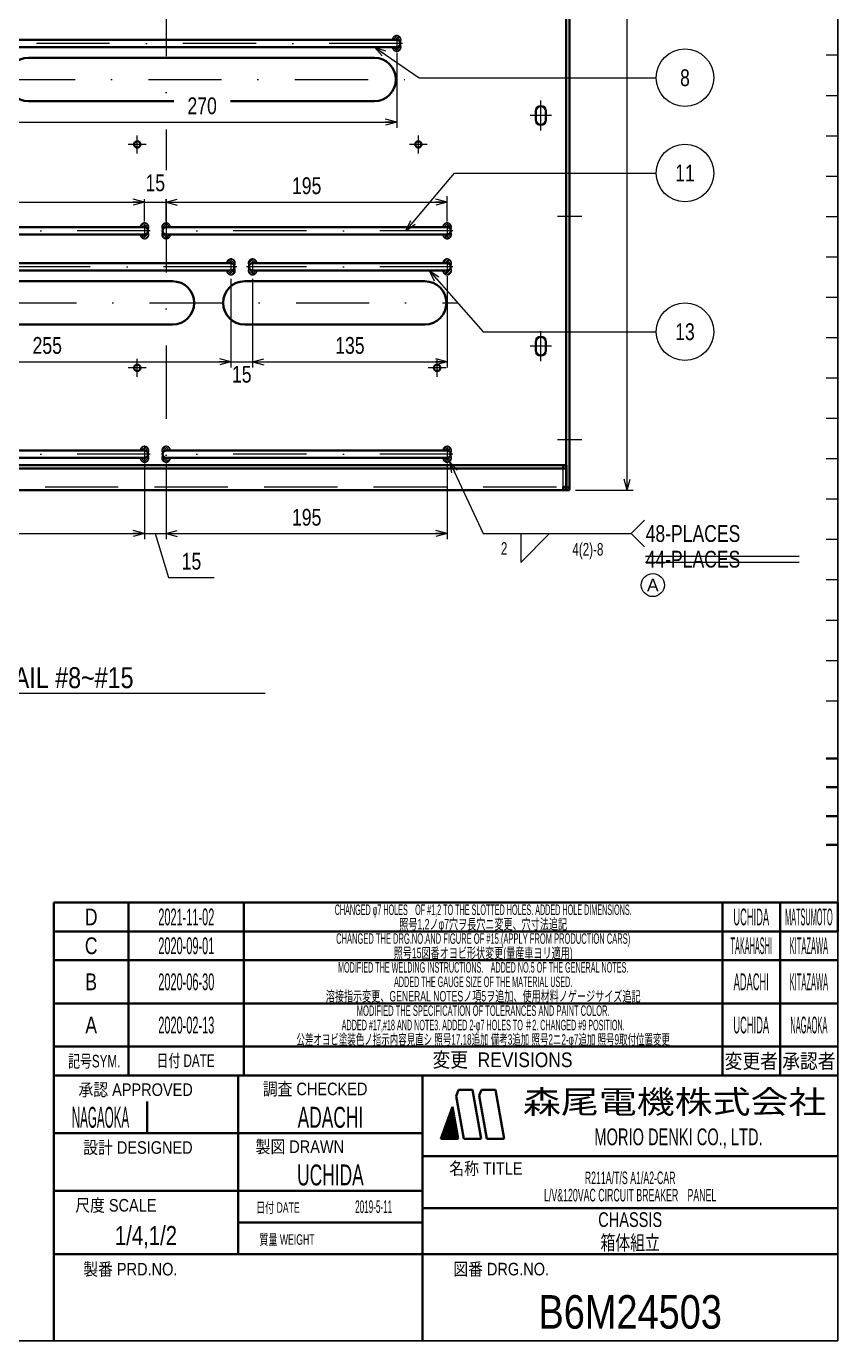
# Model space of a CAD drawing. Header units: millimetres. Extents: x 10 to 832, y 7 to 590.
# Drawn here: x 690.7 to 831.5, y 15 to 243 of the extents above; entities that cross this region are included whole.
import ezdxf
from ezdxf.enums import TextEntityAlignment as Align

# ---------------------------------------------------------------- set-up
doc = ezdxf.new("R2010")
doc.units = ezdxf.units.MM
for name, pattern in [('DASHDOT', [25.3, 12.7, -6.3, 0, -6.3]), ('DASHED', [19, 12.7, -6.3]), ('DIVIDE', [31.6, 12.7, -6.3, 0, -6.3, 0, -6.3])]:
    doc.linetypes.add(name, pattern=pattern)
for name, color, linetype in [('GR1_02', 7, 'Continuous'), ('GR1_03', 7, 'Continuous'), ('GR1_04', 7, 'Continuous'), ('GR1_11', 7, 'Continuous'), ('GR1_15', 7, 'Continuous'), ('GR1_16', 7, 'Continuous'), ('図面枠B6M', 7, 'Continuous'), ('訂正', 7, 'Continuous')]:
    doc.layers.add(name, color=color, linetype=linetype)
doc.styles.add('HG丸ｺﾞｼｯｸM-PRO', font='')
doc.styles.get('HG丸ｺﾞｼｯｸM-PRO').set_extended_font_data('HG丸ｺﾞｼｯｸM-PRO')
pattern_1 = [(45, (0, 0), (-0.176776695, 0.176776695), [])]

# ---------------------------------------------------------------- blocks, each defined once
blk = doc.blocks.new('BLKF023')
at = {"layer": '図面枠B6M', "color": 2, "linetype": 'Continuous', "lineweight": 25}
for p in [(831.5, 584), (9.5, 15)]:
    blk.add_line(p, (831.5, 15), dxfattribs=at)
at = {"layer": '図面枠B6M', "color": 4, "linetype": 'Continuous', "lineweight": 13}
for p, q in [((829.5, 238), (831.5, 238)), ((829.5, 231), (831.5, 231)), ((829.5, 224), (831.5, 224)), ((829.5, 217), (831.5, 217)), ((829.5, 210), (831.5, 210)), ((829.5, 203), (831.5, 203)), ((829.5, 196), (831.5, 196)), ((829.5, 189), (831.5, 189)), ((829.5, 182), (831.5, 182)), ((829.5, 175), (831.5, 175)), ((829.5, 168), (831.5, 168)), ((829.5, 161), (831.5, 161)), ((829.5, 154), (831.5, 154)), ((829.5, 147), (831.5, 147)), ((829.5, 140), (831.5, 140)), ((829.5, 133), (831.5, 133)), ((829.5, 126), (831.5, 126))]:
    blk.add_line(p, q, dxfattribs=at)
at = {"layer": '図面枠B6M', "color": 3, "linetype": 'Continuous', "lineweight": 35}
for p, q in [((831.5, 116), (829.5, 116)), ((831.5, 111), (829.5, 111)), ((831.5, 106), (829.5, 106)), ((831.5, 101), (829.5, 101)), ((695.5, 86), (831.5, 86)), ((695.5, 86), (695.5, 15)), ((708.5, 86), (708.5, 61)), ((728.5, 61), (728.5, 86)), ((811.5, 86), (811.5, 61)), ((821.5, 86), (821.5, 61)), ((695.5, 81), (831.5, 81)), ((695.5, 73.5), (831.5, 73.5)), ((695.5, 66), (831.5, 66)), ((695.5, 61), (831.5, 61)), ((727.5, 61), (727.5, 30)), ((759.5, 61), (759.5, 15)), ((765.34, 57.4), (765.73, 58.5)), ((766.64, 50), (765.34, 57.4)), ((765.73, 58.5), (768.14, 58.5)), ((769.64, 50), (768.14, 58.5)), ((769.68, 58.5), (769.32, 57.51)), ((770.64, 50), (769.32, 57.51)), ((769.68, 58.5), (772.14, 58.5)), ((773.64, 50), (772.14, 58.5)), ((711.73, 56.5), (711.73, 51)), ((762.64, 50), (764.66, 55.55)), ((764.17, 54.19), (764.79, 54.82)), ((764.25, 54.42), (764.77, 54.94)), ((764.33, 54.64), (764.75, 55.06)), ((764.41, 54.86), (764.73, 55.18)), ((764.49, 55.08), (764.71, 55.3)), ((764.57, 55.31), (764.68, 55.42)), ((764.65, 55.53), (764.66, 55.54)), ((765.64, 50), (764.66, 55.55)), ((762.66, 50), (765.19, 52.53)), ((762.71, 50.19), (765.17, 52.65)), ((762.79, 50.41), (765.15, 52.77)), ((762.87, 50.64), (765.13, 52.89)), ((762.95, 50.86), (765.11, 53.01)), ((763.04, 51.08), (765.09, 53.13)), ((763.12, 51.3), (765.07, 53.25)), ((763.2, 51.53), (765.05, 53.37)), ((763.28, 51.75), (765.02, 53.49)), ((763.36, 51.97), (765, 53.61)), ((763.44, 52.19), (764.98, 53.73)), ((763.52, 52.42), (764.96, 53.86)), ((763.6, 52.64), (764.94, 53.98)), ((763.68, 52.86), (764.92, 54.1)), ((763.76, 53.08), (764.9, 54.22)), ((763.84, 53.31), (764.88, 54.34)), ((763.93, 53.53), (764.85, 54.46)), ((764.01, 53.75), (764.83, 54.58)), ((764.09, 53.97), (764.81, 54.7)), ((695.5, 51), (759.5, 51)), ((762.8, 50), (765.21, 52.41)), ((762.94, 50), (765.24, 52.29)), ((763.08, 50), (765.26, 52.17)), ((763.22, 50), (765.28, 52.05)), ((763.36, 50), (765.3, 51.93)), ((763.51, 50), (765.32, 51.81)), ((763.65, 50), (765.34, 51.69)), ((763.79, 50), (765.36, 51.57)), ((763.93, 50), (765.38, 51.45)), ((764.07, 50), (765.41, 51.33)), ((764.21, 50), (765.43, 51.21)), ((764.35, 50), (765.45, 51.09)), ((764.5, 50), (765.47, 50.97)), ((764.64, 50), (765.49, 50.85)), ((764.78, 50), (765.51, 50.73)), ((764.92, 50), (765.53, 50.61)), ((765.06, 50), (765.55, 50.49)), ((765.2, 50), (765.58, 50.37)), ((765.34, 50), (765.6, 50.25)), ((762.64, 50), (765.64, 50)), ((765.49, 50), (765.62, 50.13)), ((765.63, 50), (765.64, 50.01)), ((766.64, 50), (769.64, 50)), ((770.64, 50), (773.64, 50)), ((759.5, 47), (831.5, 47)), ((695.5, 41), (759.5, 41)), ((759.5, 38), (831.5, 38)), ((727.5, 35.5), (759.5, 35.5)), ((695.5, 30), (831.5, 30))]:
    blk.add_line(p, q, dxfattribs=at)
at = {"layer": '図面枠B6M', "color": 4, "linetype": 'Continuous', "lineweight": 13, "style": 'HG丸ｺﾞｼｯｸM-PRO'}
for s, height, width, p in [('記号SYM.', 2.182, 0.69227, (702.53, 63.49)), ('日付 DATE', 2.182, 0.692507, (718.37, 63.58)), ('変更  REVISIONS', 2.5455, 0.887352, (773.35, 63.72)), ('変更者', 2.545, 0.887717, (816.5, 63.5)), ('承認者', 2.545, 0.887717, (826.5, 63.5)), ('承認 APPROVED', 2.1818, 0.863151, (709.71, 58.54)), ('調査 CHECKED', 2.182, 0.863174, (740.84, 58.67)), ('設計 DESIGNED', 2.1818, 0.862613, (710.11, 48.51)), ('製図 DRAWN', 2.182, 0.863099, (738.2, 48.65)), ('名称 TITLE', 2.182, 0.862489, (770.47, 44.87)), ('尺度 SCALE', 2.182, 0.862581, (706.28, 38.49)), ('日付 DATE', 1.818, 0.618255, (734.38, 38.09)), ('質量 WEIGHT', 1.818, 0.618812, (735.96, 32.55)), ('製番 PRD.NO.', 2.182, 0.863299, (708.79, 27.41)), ('図番 DRG.NO.', 2.182, 0.863083, (773.12, 27.42))]:
    blk.add_text(s, height=height, dxfattribs=dict(at, width=width)).set_placement(p, align=Align.MIDDLE_CENTER)
at = {"layer": '図面枠B6M', "color": 2, "linetype": 'Continuous', "lineweight": 25, "style": 'HG丸ｺﾞｼｯｸM-PRO', "width": 1.206081}
blk.add_text('森尾電機株式会社', height=4, dxfattribs=at).set_placement((803.22, 56.43), align=Align.MIDDLE_CENTER)
at = {"layer": '図面枠B6M', "color": 3, "linetype": 'Continuous', "lineweight": 35, "style": 'HG丸ｺﾞｼｯｸM-PRO', "width": 0.652197}
blk.add_text('MORIO DENKI CO., LTD.', height=2.9091, dxfattribs=at).set_placement((803.88, 50.36), align=Align.MIDDLE_CENTER)
blk = doc.blocks.new('BLKF024')
at = {"layer": '図面枠B6M', "color": 3, "linetype": 'Continuous', "lineweight": 35, "style": 'HG丸ｺﾞｼｯｸM-PRO'}
for s, height, width, p in [('D', 2.91, 0.784656, (702, 88.5)), ('2021-11-02', 2.909, 0.488281, (718.5, 88.5)), ('CHANGED φ7 HOLES\u3000OF #1,2 TO THE SLOTTED HOLES. ADDED HOLE DIMENSIONS.', 1.8182, 0.497745, (770, 89.75)), ('UCHIDA', 2.909, 0.415827, (816.5, 88.5)), ('MATSUMOTO', 2.909, 0.286058, (826.5, 88.5)), ('C', 2.91, 0.782198, (702, 83.5)), ('2020-09-01', 2.909, 0.488281, (718.5, 83.5)), ('CHANGED THE DRG.NO.AND FIGURE OF #15.(APPLY FROM PRODUCTION CARS)', 1.8182, 0.537157, (770, 84.75)), ('TAKAHASHI', 2.909, 0.284557, (816.5, 83.5)), ('KITAZAWA', 2.909, 0.308644, (826.5, 83.5)), ('MODIFIED THE WELDING INSTRUCTIONS.\u3000ADDED NO.5 OF THE GENERAL NOTES.', 1.8182, 0.497787, (770, 79.75)), ('B', 2.91, 0.78204, (702, 77.25)), ('2020-06-30', 2.909, 0.488281, (718.5, 77.25)), ('ADACHI', 2.909, 0.415454, (816.5, 77.25)), ('KITAZAWA', 2.909, 0.308644, (826.5, 77.25)), ('MODIFIED THE SPECIFICATION OF TOLERANCES AND PAINT COLOR.', 1.8182, 0.537421, (770, 72.25)), ('A', 2.91, 0.782973, (702, 69.75)), ('2020-02-13', 2.909, 0.488281, (718.5, 69.75)), ('UCHIDA', 2.909, 0.415827, (816.5, 69.75)), ('NAGAOKA', 2.909, 0.334453, (826.5, 69.75)), ('NAGAOKA', 3.636, 0.414524, (703.61, 53.75)), ('ADACHI', 3.636, 0.619335, (743.5, 53.75)), ('UCHIDA', 3.636, 0.61989, (743.5, 43.75)), ('R211A/T/S A1/A2-CAR', 2.1818, 0.521924, (795.5, 43.25)), ('L/V&120VAC CIRCUIT BREAKER\u3000PANEL', 2.1818, 0.522042, (795.5, 40.25)), ('2019-5-11', 2.182, 0.482367, (751, 38.25)), ('CHASSIS', 2.545, 0.74193, (795.5, 36)), ('1/4,1/2', 3.273, 0.806298, (711.5, 33.25)), ('B6M24503', 5.818, 0.845653, (795.5, 20))]:
    blk.add_text(s, height=height, dxfattribs=dict(at, width=width)).set_placement(p, align=Align.MIDDLE_CENTER)
blk = doc.blocks.new('BLKF174')
at = {"layer": 'GR1_03', "color": 4, "linetype": 'DASHED', "lineweight": 13}
for p, q in [((645.575, 166.875), (646.15, 166.875)), ((645.575, 163.075), (645.575, 166.875)), ((646.15, 163.075), (646.15, 166.875)), ((650, 166.875), (646.15, 166.875)), ((783.85, 163.075), (783.85, 166.25)), ((646.15, 162.5), (646.15, 163.075)), ((646.15, 163.075), (650, 163.075)), ((675, 163.075), (783.85, 163.075))]:
    blk.add_line(p, q, dxfattribs=at)
at = {"layer": 'GR1_03', "color": 3, "linetype": 'Continuous', "lineweight": 35}
for p, q in [((783.85, 166.875), (650, 166.875)), ((783.85, 166.875), (784.425, 166.875)), ((783.85, 166.875), (783.85, 166.25)), ((784.425, 163.075), (784.425, 166.875)), ((675, 165.5), (675.75, 166.25)), ((675, 162.5), (675, 165.5)), ((675.75, 166.25), (784.425, 166.25)), ((783.85, 162.5), (646.15, 162.5)), ((650, 163.075), (675, 163.075)), ((650, 163.075), (650, 162.5)), ((674.375, 163.075), (674.375, 162.5)), ((783.85, 162.5), (783.85, 163.075)), ((783.85, 163.075), (784.425, 163.075))]:
    blk.add_line(p, q, dxfattribs=at)
at = {"layer": 'GR1_03', "color": 4, "linetype": 'DASHED', "lineweight": 13}
blk.add_arc((646.15, 163.075), 0.575, 180, 270, dxfattribs=at)
at = {"layer": 'GR1_03', "color": 3, "linetype": 'Continuous', "lineweight": 35}
blk.add_arc((783.85, 163.075), 0.575, 270, 0, dxfattribs=at)
blk = doc.blocks.new('BLKF195')
at = {"layer": 'GR1_11', "color": 3, "linetype": 'Continuous', "lineweight": 35}
for p, q in [((657.5, 169.375), (711.25, 169.375)), ((711.25, 168.125), (657.5, 168.125))]:
    blk.add_line(p, q, dxfattribs=at)
for centre, start, end in [((657.5, 168.75), 90, 270), ((711.25, 168.75), 270, 90)]:
    blk.add_arc(centre, 0.625, start, end, dxfattribs=at)
blk = doc.blocks.new('BLKF196')
at = {"layer": 'GR1_11', "color": 3, "linetype": 'Continuous', "lineweight": 35}
for p, q in [((715, 169.375), (763.75, 169.375)), ((763.75, 168.125), (715, 168.125))]:
    blk.add_line(p, q, dxfattribs=at)
for centre, start, end in [((715, 168.75), 90, 270), ((763.75, 168.75), 270, 90)]:
    blk.add_arc(centre, 0.625, start, end, dxfattribs=at)
blk = doc.blocks.new('BLKF197')
at = {"layer": 'GR1_11', "color": 3, "linetype": 'Continuous', "lineweight": 35}
for p, q in [((687.5, 240.625), (755, 240.625)), ((755, 239.375), (687.5, 239.375))]:
    blk.add_line(p, q, dxfattribs=at)
for centre, start, end in [((687.5, 240), 90, 270), ((755, 240), 270, 90)]:
    blk.add_arc(centre, 0.625, start, end, dxfattribs=at)
blk = doc.blocks.new('BLKF200')
at = {"layer": 'GR1_11', "color": 3, "linetype": 'Continuous', "lineweight": 35}
for p, q in [((730, 201.875), (763.75, 201.875)), ((763.75, 200.625), (730, 200.625))]:
    blk.add_line(p, q, dxfattribs=at)
for centre, start, end in [((730, 201.25), 90, 270), ((763.75, 201.25), 270, 90)]:
    blk.add_arc(centre, 0.625, start, end, dxfattribs=at)
blk = doc.blocks.new('BLKF201')
at = {"layer": 'GR1_11', "color": 3, "linetype": 'Continuous', "lineweight": 35}
for p, q in [((662.5, 201.875), (726.25, 201.875)), ((726.25, 200.625), (662.5, 200.625))]:
    blk.add_line(p, q, dxfattribs=at)
for centre, start, end in [((662.5, 201.25), 90, 270), ((726.25, 201.25), 270, 90)]:
    blk.add_arc(centre, 0.625, start, end, dxfattribs=at)
blk = doc.blocks.new('BLKF202')
at = {"layer": 'GR1_11', "color": 3, "linetype": 'Continuous', "lineweight": 35}
for p, q in [((662.5, 208.125), (711.25, 208.125)), ((711.25, 206.875), (662.5, 206.875))]:
    blk.add_line(p, q, dxfattribs=at)
for centre, start, end in [((662.5, 207.5), 90, 270), ((711.25, 207.5), 270, 90)]:
    blk.add_arc(centre, 0.625, start, end, dxfattribs=at)
blk = doc.blocks.new('BLKF203')
at = {"layer": 'GR1_11', "color": 3, "linetype": 'Continuous', "lineweight": 35}
for p, q in [((715, 208.125), (763.75, 208.125)), ((763.75, 206.875), (715, 206.875))]:
    blk.add_line(p, q, dxfattribs=at)
for centre, start, end in [((715, 207.5), 90, 270), ((763.75, 207.5), 270, 90)]:
    blk.add_arc(centre, 0.625, start, end, dxfattribs=at)
blk = doc.blocks.new('FXTIP_ARROW_E')
at = {"color": 0, "linetype": 'Continuous', "lineweight": -2}
for q in [(-1, 0), (-0.97, 0.26), (-0.97, -0.26)]:
    blk.add_line((0, 0), q, dxfattribs=at)
blk = doc.blocks.new('FXTIP_ARROW_S')
at = {"color": 0, "linetype": 'Continuous', "lineweight": -2}
for q in [(-1, 0), (-0.97, 0.26), (-0.97, -0.26)]:
    blk.add_line((0, 0), q, dxfattribs=at)
blk = doc.blocks.new('BLKF496')
at = {"layer": '図面枠B6M', "color": 3, "linetype": 'Continuous', "lineweight": 35}
for p, q in [((695.5, 91), (831.5, 91)), ((695.5, 91), (695.5, 86)), ((708.5, 91), (708.5, 86)), ((728.5, 91), (728.5, 86)), ((811.5, 91), (811.5, 86)), ((821.5, 91), (821.5, 86)), ((831.5, 91), (831.5, 86)), ((695.5, 86), (831.5, 86))]:
    blk.add_line(p, q, dxfattribs=at)
blk = doc.blocks.new('BLKF495')
at = {"layer": '図面枠B6M', "color": 3, "linetype": 'Continuous', "lineweight": 35}
blk.add_blockref('BLKF496', (0, 0), dxfattribs=at)
blk = doc.blocks.new('BLKF504')
at = {"layer": 'GR1_02', "color": 3, "linetype": 'Continuous', "lineweight": 35}
for p, q in [((784.42, 162.5), (784.42, 410)), ((785, 410), (785, 162.5)), ((785, 162.5), (645, 162.5))]:
    blk.add_line(p, q, dxfattribs=at)
blk = doc.blocks.new('BLKF507')
at = {"layer": 'GR1_02', "color": 3, "linetype": 'Continuous', "lineweight": 35}
for p, q in [((691.125, 237.5), (751.125, 237.5)), ((691.125, 230), (716.310025, 230)), ((726.189975, 230), (751.125, 230))]:
    blk.add_line(p, q, dxfattribs=at)
for centre, start, end in [((691.125, 233.75), 90, 270), ((751.125, 233.75), 270, 90)]:
    blk.add_arc(centre, 3.75, start, end, dxfattribs=at)
blk = doc.blocks.new('BLKF508')
at = {"layer": 'GR1_02', "color": 3, "linetype": 'Continuous', "lineweight": 35}
for p, q in [((667.375, 198.75), (716.125, 198.75)), ((667.375, 191.25), (716.125, 191.25))]:
    blk.add_line(p, q, dxfattribs=at)
for centre, start, end in [((667.375, 195), 90, 270), ((716.125, 195), 270, 90)]:
    blk.add_arc(centre, 3.75, start, end, dxfattribs=at)
blk = doc.blocks.new('BLKF509')
at = {"layer": 'GR1_02', "color": 3, "linetype": 'Continuous', "lineweight": 35}
for p, q in [((728.625, 198.75), (759.875, 198.75)), ((728.625, 191.25), (759.875, 191.25))]:
    blk.add_line(p, q, dxfattribs=at)
for centre, start, end in [((728.625, 195), 90, 270), ((759.875, 195), 270, 90)]:
    blk.add_arc(centre, 3.75, start, end, dxfattribs=at)
blk = doc.blocks.new('BLKF512')
at = {"layer": 'GR1_02', "color": 4, "linetype": 'DASHDOT', "lineweight": 13}
for p, q in [((758.75, 220.94), (758.75, 224.06)), ((760.31, 222.5), (757.19, 222.5))]:
    blk.add_line(p, q, dxfattribs=at)
at = {"layer": 'GR1_02', "color": 3, "linetype": 'Continuous', "lineweight": 35}
blk.add_circle((758.75, 222.5), 0.562, dxfattribs=at)
blk = doc.blocks.new('BLKF513')
at = {"layer": 'GR1_02', "color": 4, "linetype": 'DASHDOT', "lineweight": 13}
for p, q in [((762, 182.19), (762, 185.31)), ((763.56, 183.75), (760.44, 183.75))]:
    blk.add_line(p, q, dxfattribs=at)
at = {"layer": 'GR1_02', "color": 3, "linetype": 'Continuous', "lineweight": 35}
blk.add_circle((762, 183.75), 0.562, dxfattribs=at)
blk = doc.blocks.new('BLKF518')
at = {"layer": 'GR1_02', "color": 4, "linetype": 'DASHDOT', "lineweight": 13}
for p, q in [((710, 182.1875), (710, 185.3125)), ((711.5625, 183.75), (708.4375, 183.75))]:
    blk.add_line(p, q, dxfattribs=at)
at = {"layer": 'GR1_02', "color": 3, "linetype": 'Continuous', "lineweight": 35}
blk.add_circle((710, 183.75), 0.5625, dxfattribs=at)
blk = doc.blocks.new('BLKF519')
at = {"layer": 'GR1_02', "color": 4, "linetype": 'DASHDOT', "lineweight": 13}
for p, q in [((710, 220.9375), (710, 224.0625)), ((711.5625, 222.5), (708.4375, 222.5))]:
    blk.add_line(p, q, dxfattribs=at)
at = {"layer": 'GR1_02', "color": 3, "linetype": 'Continuous', "lineweight": 35}
blk.add_circle((710, 222.5), 0.5625, dxfattribs=at)
blk = doc.blocks.new('BLKF527')
at = {"layer": 'GR1_02', "color": 3, "linetype": 'Continuous', "lineweight": 35}
for p, q in [((779.125, 226.75), (779.125, 228.25)), ((780.875, 226.75), (780.875, 228.25))]:
    blk.add_line(p, q, dxfattribs=at)
at = {"layer": 'GR1_02', "color": 4, "linetype": 'DASHDOT', "lineweight": 13}
for p, q in [((780, 224.875), (780, 230.125)), ((781.875, 227.5), (778.125, 227.5))]:
    blk.add_line(p, q, dxfattribs=at)
at = {"layer": 'GR1_02', "color": 3, "linetype": 'Continuous', "lineweight": 35}
for centre, start, end in [((780, 228.25), 0, 180), ((780, 226.75), 180, 0)]:
    blk.add_arc(centre, 0.875, start, end, dxfattribs=at)
blk = doc.blocks.new('BLKF528')
at = {"layer": 'GR1_02', "color": 4, "linetype": 'DASHDOT', "lineweight": 13}
for p, q in [((780, 184.875), (780, 190.125)), ((781.875, 187.5), (778.125, 187.5))]:
    blk.add_line(p, q, dxfattribs=at)
at = {"layer": 'GR1_02', "color": 3, "linetype": 'Continuous', "lineweight": 35}
for p, q in [((779.125, 186.75), (779.125, 188.25)), ((780.875, 186.75), (780.875, 188.25))]:
    blk.add_line(p, q, dxfattribs=at)
for centre, start, end in [((780, 188.25), 0, 180), ((780, 186.75), 180, 0)]:
    blk.add_arc(centre, 0.875, start, end, dxfattribs=at)
blk = doc.blocks.new('BLKF502')
at = {"layer": 'GR1_02', "color": 4, "linetype": 'DASHDOT', "lineweight": 13}
for p, q in [((715, 250.5), (715, 218)), ((715, 213), (715, 155)), ((787.13, 210), (782.88, 210)), ((787.13, 171.25), (782.88, 171.25))]:
    blk.add_line(p, q, dxfattribs=at)
at = {"layer": 'GR1_02', "color": 3, "linetype": 'Continuous', "lineweight": 35}
blk.add_line((784.43, 163), (785, 163), dxfattribs=at)
for name in ['BLKF504', 'BLKF507', 'BLKF527', 'BLKF508', 'BLKF509', 'BLKF528']:
    blk.add_blockref(name, (0, 0), dxfattribs=at)
at = {"layer": 'GR1_02', "color": 4, "linetype": 'DASHDOT', "lineweight": 13}
for name in ['BLKF519', 'BLKF512', 'BLKF518', 'BLKF513']:
    blk.add_blockref(name, (0, 0), dxfattribs=at)

msp = doc.modelspace()

# ---------------------------------------------------------------- hatches: boundary and pattern name
at = {"layer": 'GR1_16', "linetype": 'DIVIDE', "lineweight": 13}
h = msp.add_hatch(dxfattribs=at)
h.set_pattern_fill('_USER', color=4, scale=0.25, angle=45, style=0, pattern_type=0)
h.set_pattern_definition(pattern_1)
edge = h.paths.add_edge_path(flags=0)
edge.add_arc((755, 240.62), 0.75, 323.1301, 540)
edge.add_line((754.25, 240.62), (755, 240.62))
edge.add_arc((755, 240), 0.625, 16.2602, 90, ccw=False)
edge = h.paths.add_edge_path(flags=0)
edge.add_arc((755, 239.38), 0.75, -180, 36.8699, ccw=False)
edge.add_line((754.25, 239.38), (755, 239.38))
edge.add_arc((755, 240), 0.625, 270, 343.7398)
h = msp.add_hatch(dxfattribs=at)
h.set_pattern_fill('_USER', color=4, scale=0.25, angle=45, style=0, pattern_type=0)
h.set_pattern_definition(pattern_1)
edge = h.paths.add_edge_path(flags=0)
edge.add_arc((711.25, 208.12), 0.75, 323.1301, 540)
edge.add_line((710.5, 208.12), (711.25, 208.12))
edge.add_arc((711.25, 207.5), 0.625, 16.2602, 90, ccw=False)
edge = h.paths.add_edge_path(flags=0)
edge.add_arc((711.25, 206.88), 0.75, -180, 36.8699, ccw=False)
edge.add_line((710.5, 206.88), (711.25, 206.88))
edge.add_arc((711.25, 207.5), 0.625, 270, 343.7398)
h = msp.add_hatch(dxfattribs=at)
h.set_pattern_fill('_USER', color=4, scale=0.25, angle=45, style=0, pattern_type=0)
h.set_pattern_definition(pattern_1)
edge = h.paths.add_edge_path(flags=0)
edge.add_arc((715, 208.12), 0.75, 0, 216.8699, ccw=False)
edge.add_line((715.75, 208.12), (715, 208.12))
edge.add_arc((715, 207.5), 0.625, 90, 163.7398)
edge = h.paths.add_edge_path(flags=0)
edge.add_arc((715, 206.88), 0.75, 143.1301, 360)
edge.add_line((715.75, 206.88), (715, 206.88))
edge.add_arc((715, 207.5), 0.625, 196.2602, 270, ccw=False)
h = msp.add_hatch(dxfattribs=at)
h.set_pattern_fill('_USER', color=4, scale=0.25, angle=45, style=0, pattern_type=0)
h.set_pattern_definition(pattern_1)
edge = h.paths.add_edge_path(flags=0)
edge.add_arc((763.75, 208.12), 0.75, 323.1301, 540)
edge.add_line((763, 208.12), (763.75, 208.12))
edge.add_arc((763.75, 207.5), 0.625, 16.2602, 90, ccw=False)
edge = h.paths.add_edge_path(flags=0)
edge.add_arc((763.75, 206.88), 0.75, -180, 36.8699, ccw=False)
edge.add_line((763, 206.88), (763.75, 206.88))
edge.add_arc((763.75, 207.5), 0.625, 270, 343.7398)
h = msp.add_hatch(dxfattribs=at)
h.set_pattern_fill('_USER', color=4, scale=0.25, angle=45, style=0, pattern_type=0)
h.set_pattern_definition(pattern_1)
edge = h.paths.add_edge_path(flags=0)
edge.add_arc((726.25, 201.88), 0.75, 323.1301, 540)
edge.add_line((725.5, 201.88), (726.25, 201.88))
edge.add_arc((726.25, 201.25), 0.625, 16.2602, 90, ccw=False)
edge = h.paths.add_edge_path(flags=0)
edge.add_arc((726.25, 200.62), 0.75, -180, 36.8699, ccw=False)
edge.add_line((725.5, 200.62), (726.25, 200.62))
edge.add_arc((726.25, 201.25), 0.625, 270, 343.7398)
h = msp.add_hatch(dxfattribs=at)
h.set_pattern_fill('_USER', color=4, scale=0.25, angle=45, style=0, pattern_type=0)
h.set_pattern_definition(pattern_1)
edge = h.paths.add_edge_path(flags=0)
edge.add_arc((730, 201.88), 0.75, 0, 216.8699, ccw=False)
edge.add_line((730.75, 201.88), (730, 201.88))
edge.add_arc((730, 201.25), 0.625, 90, 163.7398)
edge = h.paths.add_edge_path(flags=0)
edge.add_arc((730, 200.62), 0.75, 143.1301, 360)
edge.add_line((730.75, 200.62), (730, 200.62))
edge.add_arc((730, 201.25), 0.625, 196.2602, 270, ccw=False)
h = msp.add_hatch(dxfattribs=at)
h.set_pattern_fill('_USER', color=4, scale=0.25, angle=45, style=0, pattern_type=0)
h.set_pattern_definition(pattern_1)
edge = h.paths.add_edge_path(flags=0)
edge.add_arc((763.75, 201.88), 0.75, 323.1301, 540)
edge.add_line((763, 201.88), (763.75, 201.88))
edge.add_arc((763.75, 201.25), 0.625, 16.2602, 90, ccw=False)
edge = h.paths.add_edge_path(flags=0)
edge.add_arc((763.75, 200.62), 0.75, -180, 36.8699, ccw=False)
edge.add_line((763, 200.62), (763.75, 200.62))
edge.add_arc((763.75, 201.25), 0.625, 270, 343.7398)
h = msp.add_hatch(dxfattribs=at)
h.set_pattern_fill('_USER', color=4, scale=0.25, angle=45, style=0, pattern_type=0)
h.set_pattern_definition(pattern_1)
edge = h.paths.add_edge_path(flags=0)
edge.add_arc((711.25, 169.38), 0.75, 323.1301, 540)
edge.add_line((710.5, 169.38), (711.25, 169.38))
edge.add_arc((711.25, 168.75), 0.625, 16.2602, 90, ccw=False)
edge = h.paths.add_edge_path(flags=0)
edge.add_arc((711.25, 168.12), 0.75, -180, 36.8699, ccw=False)
edge.add_line((710.5, 168.12), (711.25, 168.12))
edge.add_arc((711.25, 168.75), 0.625, 270, 343.7398)
h = msp.add_hatch(dxfattribs=at)
h.set_pattern_fill('_USER', color=4, scale=0.25, angle=45, style=0, pattern_type=0)
h.set_pattern_definition(pattern_1)
edge = h.paths.add_edge_path(flags=0)
edge.add_arc((715, 169.38), 0.75, 0, 216.8699, ccw=False)
edge.add_line((715.75, 169.38), (715, 169.38))
edge.add_arc((715, 168.75), 0.625, 90, 163.7398)
edge = h.paths.add_edge_path(flags=0)
edge.add_arc((715, 168.12), 0.75, 143.1301, 360)
edge.add_line((715.75, 168.12), (715, 168.12))
edge.add_arc((715, 168.75), 0.625, 196.2602, 270, ccw=False)
h = msp.add_hatch(dxfattribs=at)
h.set_pattern_fill('_USER', color=4, scale=0.25, angle=45, style=0, pattern_type=0)
h.set_pattern_definition(pattern_1)
edge = h.paths.add_edge_path(flags=0)
edge.add_arc((763.75, 169.38), 0.75, 323.1301, 540)
edge.add_line((763, 169.38), (763.75, 169.38))
edge.add_arc((763.75, 168.75), 0.625, 16.2602, 90, ccw=False)
edge = h.paths.add_edge_path(flags=0)
edge.add_arc((763.75, 168.12), 0.75, -180, 36.8699, ccw=False)
edge.add_line((763, 168.12), (763.75, 168.12))
edge.add_arc((763.75, 168.75), 0.625, 270, 343.7398)

# ---------------------------------------------------------------- linework, layer by layer
at = {"layer": 'GR1_04', "color": 4, "linetype": 'DASHDOT', "lineweight": 13}
for p, q in [((686.52, 233.75), (757.07, 233.75)), ((661.33, 195), (765.61, 195))]:
    msp.add_line(p, q, dxfattribs=at)
at = {"layer": 'GR1_11', "color": 4, "linetype": 'DASHDOT', "lineweight": 13}
for p, q in [((756, 240), (686.44, 240)), ((755, 241.03), (755, 238.91)), ((712.25, 207.5), (661.44, 207.5)), ((711.25, 208.53), (711.25, 206.41)), ((764.75, 207.5), (713.94, 207.5)), ((763.75, 208.53), (763.75, 206.41)), ((727.25, 201.25), (661.44, 201.25)), ((726.25, 202.28), (726.25, 200.16)), ((764.75, 201.25), (728.94, 201.25)), ((730, 202.28), (730, 200.16)), ((763.75, 202.28), (763.75, 200.16)), ((712.25, 168.75), (656.44, 168.75)), ((711.25, 169.78), (711.25, 167.66)), ((764.75, 168.75), (713.94, 168.75)), ((763.75, 169.78), (763.75, 167.66))]:
    msp.add_line(p, q, dxfattribs=at)
at = {"layer": 'GR1_15', "color": 4, "linetype": 'Continuous', "lineweight": 13}
for p, q in [((751.15, 239.38), (758.88, 234.05)), ((758.88, 234.05), (800, 234.05)), ((756.57, 207.5), (765, 217.53)), ((765, 217.53), (800, 217.53)), ((760.63, 200.62), (770, 190)), ((770, 190), (800, 190))]:
    msp.add_line(p, q, dxfattribs=at)
for centre in [(805, 234.05), (805, 217.53), (805, 190)]:
    msp.add_circle(centre, 5, dxfattribs=at)
at = {"layer": 'GR1_16', "color": 4, "linetype": 'Continuous', "lineweight": 13}
for p, q in [((795, 162.5), (795, 325)), ((755, 238.38), (755, 225.36)), ((687.5, 226.36), (755, 226.36)), ((662.5, 212.5), (711.25, 212.5)), ((711.25, 209.12), (711.25, 213)), ((711.25, 212.5), (715, 212.5)), ((715, 209.12), (715, 213)), ((715, 212.5), (763.75, 212.5)), ((763.75, 209.12), (763.75, 213.5)), ((726.25, 199.16), (726.25, 183.8)), ((730, 199.16), (730, 183.8)), ((763.75, 199.62), (763.75, 183.8)), ((662.5, 184.8), (726.25, 184.8)), ((723.75, 184.8), (726.25, 184.8)), ((726.25, 184.8), (730, 184.8)), ((730, 184.8), (763.75, 184.8)), ((730, 184.8), (732.5, 184.8)), ((711.25, 167.12), (711.25, 154)), ((715, 167.12), (715, 154)), ((763.75, 167.12), (763.75, 154)), ((764.18, 167.51), (770, 155)), ((786, 162.5), (796, 162.5)), ((797.97, 157.29), (795.68, 155)), ((657.5, 155), (711.25, 155)), ((711.25, 155), (715, 155)), ((713.12, 155), (715.44, 147.37)), ((715, 155), (763.75, 155)), ((770, 155), (795.68, 155)), ((776.52, 155), (776.52, 150)), ((776.52, 150), (781.52, 155)), ((797.97, 152.71), (795.68, 155)), ((715.44, 147.37), (723.36, 147.37)), ((627.8, 127.3), (732.2, 127.3))]:
    msp.add_line(p, q, dxfattribs=at)
at = {"layer": 'GR1_16', "color": 4, "linetype": 'DIVIDE', "lineweight": 13}
for centre, start, end in [((755, 240.62), 323.1301, 180), ((755, 239.38), 180, 36.8699), ((711.25, 208.12), 323.1301, 180), ((715, 208.12), 0, 216.8699), ((763.75, 208.12), 323.1301, 180), ((711.25, 206.88), 180, 36.8699), ((715, 206.88), 143.1301, 0), ((763.75, 206.88), 180, 36.8699), ((726.25, 201.88), 323.1301, 180), ((726.25, 200.62), 180, 36.8699), ((730, 201.88), 0, 216.8699), ((730, 200.62), 143.1301, 0), ((763.75, 201.88), 323.1301, 180), ((763.75, 200.62), 180, 36.8699), ((711.25, 169.38), 323.1301, 180), ((715, 169.38), 0, 216.8699), ((763.75, 169.38), 323.1301, 180), ((711.25, 168.12), 180, 36.8699), ((715, 168.12), 143.1301, 0), ((763.75, 168.12), 180, 36.8699)]:
    msp.add_arc(centre, 0.75, start, end, dxfattribs=at)
at = {"layer": '訂正', "color": 4, "linetype": 'Continuous', "lineweight": 13}
for p, q in [((798.18, 151.05), (824.82, 151.05)), ((798.18, 150.05), (824.82, 150.05))]:
    msp.add_line(p, q, dxfattribs=at)
msp.add_circle((799.43, 146.06), 2, dxfattribs=at)

# ---------------------------------------------------------------- block references
at = {"layer": 'GR1_02', "color": 3, "linetype": 'Continuous', "lineweight": 35}
msp.add_blockref('BLKF502', (0, 0), dxfattribs=at)
at = {"layer": 'GR1_03', "color": 3, "linetype": 'Continuous', "lineweight": 35}
msp.add_blockref('BLKF174', (0, 0), dxfattribs=at)
at = {"layer": 'GR1_11', "color": 3, "linetype": 'Continuous', "lineweight": 35}
for name in ['BLKF197', 'BLKF202', 'BLKF203', 'BLKF201', 'BLKF200', 'BLKF195', 'BLKF196']:
    msp.add_blockref(name, (0, 0), dxfattribs=at)
at = {"layer": 'GR1_15', "color": 4, "linetype": 'Continuous', "lineweight": 13, "xscale": 2, "yscale": 2}
for p, rotation in [((751.15, 239.38), 145.4410057003006), ((756.57, 207.5), 229.9389779007556), ((760.63, 200.62), 131.4023440785967)]:
    msp.add_blockref('FXTIP_ARROW_S', p, dxfattribs=dict(at, rotation=rotation))
at = {"layer": 'GR1_16', "color": 4, "linetype": 'Continuous', "lineweight": 13, "xscale": 2, "yscale": 2}
for name, p, rotation in [('FXTIP_ARROW_E', (755, 226.36), 360), ('FXTIP_ARROW_E', (711.25, 212.5), 360), ('FXTIP_ARROW_S', (715, 212.5), 180), ('FXTIP_ARROW_E', (763.75, 212.5), 360), ('FXTIP_ARROW_E', (726.25, 184.8), 360), ('FXTIP_ARROW_S', (730, 184.8), 180), ('FXTIP_ARROW_E', (763.75, 184.8), 360), ('FXTIP_ARROW_S', (764.18, 167.51), 114.9727017078484), ('FXTIP_ARROW_S', (795, 162.5), 270), ('FXTIP_ARROW_E', (711.25, 155), 360), ('FXTIP_ARROW_S', (715, 155), 180), ('FXTIP_ARROW_E', (763.75, 155), 360)]:
    msp.add_blockref(name, p, dxfattribs=dict(at, rotation=rotation))
at = {"layer": '図面枠B6M', "color": 4, "linetype": 'Continuous', "lineweight": 13}
msp.add_blockref('BLKF023', (0, 0), dxfattribs=at)
at = {"layer": '図面枠B6M', "color": 3, "linetype": 'Continuous', "lineweight": 35}
for name in ['BLKF495', 'BLKF024']:
    msp.add_blockref(name, (0, 0), dxfattribs=at)

# ---------------------------------------------------------------- texts
at = {"layer": 'GR1_15', "color": 3, "linetype": 'Continuous', "lineweight": 35, "style": 'HG丸ｺﾞｼｯｸM-PRO', "width": 0.784542}
for s, height, p in [('8', 2.91, (805, 234.05)), ('11', 2.909, (805, 217.53)), ('13', 2.909, (805, 190))]:
    msp.add_text(s, height=height, rotation=0, dxfattribs=at).set_placement(p, align=Align.MIDDLE_CENTER)
at = {"layer": 'GR1_16', "color": 3, "linetype": 'Continuous', "lineweight": 35, "style": 'HG丸ｺﾞｼｯｸM-PRO', "width": 0.784542}
for s, p in [('270', (721.25, 226.86)), ('15', (713.12, 213.5)), ('195', (739.38, 213)), ('255', (694.38, 185.3)), ('135', (746.88, 185.3)), ('15', (728.12, 180.3)), ('195', (739.38, 155.5))]:
    msp.add_text(s, height=2.909, rotation=0, dxfattribs=at).set_placement(p, align=Align.BOTTOM_CENTER)
at = {"layer": 'GR1_16', "color": 3, "linetype": 'Continuous', "lineweight": 35, "style": 'HG丸ｺﾞｼｯｸM-PRO', "width": 0.782951}
msp.add_text('48-PLACES', height=2.909, dxfattribs=at).set_placement((798.18, 155), align=Align.MIDDLE_LEFT)
at = {"layer": 'GR1_16', "color": 3, "linetype": 'Continuous', "lineweight": 35, "style": 'HG丸ｺﾞｼｯｸM-PRO'}
for s, height, width, p in [('2', 2.18, 0.691275, (773.63, 152.4)), ('4(2)-8', 2.182, 0.691329, (788.16, 152.27)), ('INSTALLATION DETAIL #8~#15', 3.6364, 0.830549, (680, 130))]:
    msp.add_text(s, height=height, dxfattribs=dict(at, width=width)).set_placement(p, align=Align.MIDDLE_CENTER)
at = {"layer": 'GR1_16', "color": 3, "linetype": 'Continuous', "lineweight": 35, "style": 'HG丸ｺﾞｼｯｸM-PRO', "width": 0.784542}
msp.add_text('15', height=2.909, dxfattribs=at).set_placement((719.4, 147.87), align=Align.BOTTOM_CENTER)
at = {"layer": '図面枠B6M', "color": 3, "linetype": 'Continuous', "lineweight": 35, "style": 'HG丸ｺﾞｼｯｸM-PRO'}
for s, height, width, p in [('照号1,2ノφ7穴ヲ長穴ニ変更、穴寸法追記', 1.8182, 0.618976, (770, 87.25)), ('照号15図番オヨビ形状変更(量産車ヨリ適用)', 1.8182, 0.619183, (770, 82.25)), ('ADDED THE GAUGE SIZE OF THE MATERIAL USED.', 1.8182, 0.498157, (770, 77.25)), ('溶接指示変更、GENERAL NOTESノ項5ヲ追加、使用材料ノゲージサイズ追記', 1.8182, 0.619021, (770, 74.75)), ('ADDED #17,#18 AND NOTE3. ADDED 2-φ7 HOLES TO ＃2. CHANGED #9 POSITION.', 1.8182, 0.497715, (770, 69.75)), ('公差オヨビ塗装色ノ指示内容見直シ 照号17,18追加 備考3追加 照号2ニ2-φ7追加 照号9取付位置変更', 1.8182, 0.577834, (770, 67.25)), ('箱体組立', 2.545, 0.741121, (795.5, 32))]:
    msp.add_text(s, height=height, dxfattribs=dict(at, width=width)).set_placement(p, align=Align.MIDDLE_CENTER)
at = {"layer": '訂正', "color": 3, "linetype": 'Continuous', "lineweight": 35, "style": 'HG丸ｺﾞｼｯｸM-PRO', "width": 0.782951}
msp.add_text('44-PLACES', height=2.909, dxfattribs=at).set_placement((798.18, 150.55), align=Align.MIDDLE_LEFT)
at = {"layer": '訂正', "color": 3, "linetype": 'Continuous', "lineweight": 35, "style": 'HG丸ｺﾞｼｯｸM-PRO', "width": 1.042301}
msp.add_text('A', height=2.18, dxfattribs=at).set_placement((799.43, 146.06), align=Align.MIDDLE_CENTER)

doc.saveas('drawing.dxf')
